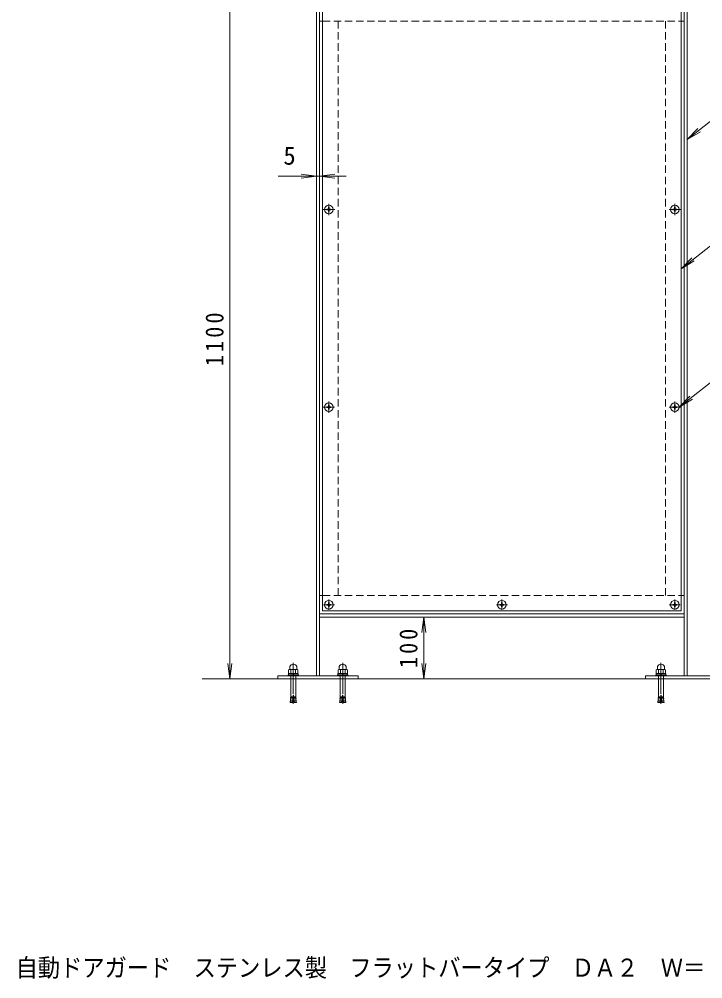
# Model space of a CAD drawing. Units: millimetres, scale not verified. Extents: x -850 to 1737, y -1357 to 997.
# Drawn here: x -850 to 256, y -1357 to 196 of the extents above; entities that cross this region are included whole.
import ezdxf
from ezdxf.enums import TextEntityAlignment as Align

# ---------------------------------------------------------------- set-up
doc = ezdxf.new("R2010")
doc.units = ezdxf.units.MM
doc.header["$LTSCALE"] = 10
doc.linetypes.add('CHAIN1', pattern=[8, 5, -1, 1, -1])
doc.linetypes.add('DASHED1', pattern=[1.8, 1.2, -0.6])
for name, color, linetype, lineweight in [('0-0_通り芯', 4, 'Continuous', 9), ('0-1_躯体', 3, 'CHAIN1', 9), ('0-2_仕上', 6, 'Continuous', 5), ('0-4_その他', 7, 'Continuous', 9), ('0-5_寸法', 2, 'Continuous', 9), ('0-9', 2, 'Continuous', 9), ('0-A', 2, 'Continuous', 9), ('0-F', 7, 'Continuous', 9)]:
    doc.layers.add(name, color=color, linetype=linetype, lineweight=lineweight)
doc.styles.add('ＭＳ ゴシック', font='')
doc.styles.get('ＭＳ ゴシック').set_extended_font_data('MS Gothic')

msp = doc.modelspace()

# ---------------------------------------------------------------- linework, layer by layer
at = {"layer": '0-0_通り芯'}
for p, q in [((-369.09, 218.39), (-369.09, -866.61)), ((-364.09, 218.39), (-364.09, -866.61)), ((225.91, 218.39), (225.91, -866.61)), ((230.91, 218.39), (230.91, -866.61)), ((-364.09, -766.61), (225.91, -766.61)), ((-364.09, -771.61), (225.91, -771.61)), ((-301.59, -866.61), (-431.59, -866.61)), ((-301.59, -866.61), (-301.59, -871.61)), ((163.41, -866.61), (293.41, -866.61)), ((163.41, -866.61), (163.41, -871.61)), ((163.41, -871.61), (293.41, -871.61))]:
    msp.add_line(p, q, dxfattribs=at)
at = {"layer": '0-0_通り芯', "linetype": 'CHAIN1'}
for p, q in [((-406.59, -845.69), (-406.59, -912.25)), ((-326.59, -845.69), (-326.59, -912.25)), ((188.41, -845.69), (188.41, -912.25))]:
    msp.add_line(p, q, dxfattribs=at)
at = {"layer": '0-0_通り芯'}
msp.add_lwpolyline([(-431.59, -866.61), (-431.59, -871.61), (-301.59, -871.61)], dxfattribs=at)
at = {"layer": '0-1_躯体', "linetype": 'Continuous'}
for p, q in [((-364.09, 193.39), (-359.09, 193.39)), ((220.91, 193.39), (225.91, 193.39)), ((-364.09, -736.61), (-359.09, -736.61)), ((220.91, -736.61), (225.91, -736.61))]:
    msp.add_line(p, q, dxfattribs=at)
at = {"layer": '0-1_躯体', "linetype": 'DASHED1'}
for p, q in [((-359.09, 193.39), (220.91, 193.39)), ((-334.09, 193.39), (-334.09, -736.61)), ((195.91, 193.39), (195.91, -736.61)), ((-359.09, -736.61), (220.91, -736.61))]:
    msp.add_line(p, q, dxfattribs=at)
at = {"layer": '0-1_躯体'}
for p, q in [((-349.09, -120.7), (-349.09, -102.68)), ((210.91, -120.7), (210.91, -102.68)), ((-357.99, -111.61), (-339.49, -111.61)), ((219.92, -111.61), (201.91, -111.61)), ((-358.1, -431.61), (-340.1, -431.61)), ((-349.09, -440.7), (-349.09, -422.68)), ((219.92, -431.61), (201.91, -431.61)), ((210.91, -440.7), (210.91, -422.68)), ((-349.09, -759.85), (-349.09, -743.05)), ((-69.09, -759.85), (-69.09, -743.05)), ((210.91, -759.85), (210.91, -743.05)), ((-357.81, -751.61), (-339.78, -751.61)), ((-77.81, -751.61), (-59.78, -751.61)), ((219.63, -751.61), (201.59, -751.61))]:
    msp.add_line(p, q, dxfattribs=at)
at = {"layer": '0-2_仕上'}
for p, q in [((-359.09, 218.39), (-359.09, -761.61)), ((220.91, 218.39), (220.91, -761.61)), ((-359.09, -761.61), (220.91, -761.61))]:
    msp.add_line(p, q, dxfattribs=at)
at = {"layer": '0-4_その他'}
for p, q in [((-509.09, -871.61), (-509.09, 228.39)), ((-320.84, -57.97), (-430.92, -57.97)), ((-369.09, -57.97), (-393.88, -54.71)), ((-369.09, -57.97), (-393.88, -61.24)), ((-364.09, -57.97), (-339.3, -54.71)), ((-364.09, -57.97), (-339.3, -61.24)), ((-195.2, -771.61), (-198.46, -796.4)), ((-195.2, -771.61), (-191.93, -796.4)), ((-195.2, -871.61), (-195.2, -771.61)), ((-509.09, -871.61), (-512.35, -846.82)), ((-509.09, -871.61), (-505.83, -846.82)), ((-195.2, -871.61), (-198.46, -846.82)), ((-195.2, -871.61), (-191.93, -846.82))]:
    msp.add_line(p, q, dxfattribs=at)
at = {"layer": '0-5_寸法'}
for p, q in [((-412.34, -851.48), (-412.34, -855.96)), ((-400.84, -855.96), (-400.84, -851.48)), ((-332.34, -851.48), (-332.34, -855.96)), ((-320.84, -855.96), (-320.84, -851.48)), ((182.66, -851.48), (182.66, -855.96)), ((194.16, -855.96), (194.16, -851.48)), ((-412.6, -856.4), (-414.1, -857.26)), ((-414.1, -857.26), (-414.1, -862.26)), ((-412.79, -863.01), (-414.1, -862.26)), ((-400.39, -856.51), (-412.79, -856.51)), ((-412.59, -856.39), (-412.6, -856.4)), ((-410.34, -857.26), (-410.34, -862.26)), ((-402.84, -857.26), (-402.84, -862.26)), ((-400.59, -856.39), (-399.09, -857.26)), ((-400.39, -863.01), (-399.09, -862.26)), ((-399.09, -857.26), (-399.09, -862.26)), ((-332.6, -856.4), (-334.1, -857.26)), ((-334.1, -857.26), (-334.1, -862.26)), ((-332.79, -863.01), (-334.1, -862.26)), ((-320.39, -856.51), (-332.79, -856.51)), ((-332.59, -856.39), (-332.6, -856.4)), ((-330.34, -857.26), (-330.34, -862.26)), ((-322.84, -857.26), (-322.84, -862.26)), ((-320.59, -856.39), (-319.09, -857.26)), ((-320.39, -863.01), (-319.09, -862.26)), ((-319.09, -857.26), (-319.09, -862.26)), ((180.9, -857.26), (180.9, -862.26)), ((182.21, -863.01), (180.9, -862.26)), ((194.61, -856.51), (182.21, -856.51)), ((184.66, -857.26), (184.66, -862.26)), ((192.16, -857.26), (192.16, -862.26)), ((194.41, -856.39), (195.91, -857.26)), ((194.61, -863.01), (195.91, -862.26)), ((195.91, -857.26), (195.91, -862.26)), ((-410.59, -871.61), (-410.59, -896.27)), ((-402.59, -871.61), (-402.59, -896.27)), ((-330.59, -871.61), (-330.59, -896.27)), ((-322.59, -871.61), (-322.59, -896.27)), ((184.41, -871.61), (184.41, -896.27)), ((192.41, -871.61), (192.41, -896.27)), ((-410.53, -901.76), (-410.75, -899.73)), ((-407.17, -900.05), (-410.75, -899.73)), ((-406.99, -898.05), (-408.04, -910.01)), ((-406.99, -898.05), (-406.19, -898.05)), ((-406.19, -898.05), (-405.15, -910.01)), ((-406.02, -900.05), (-402.43, -899.73)), ((-402.65, -901.76), (-402.43, -899.73)), ((-330.53, -901.76), (-330.75, -899.73)), ((-327.17, -900.05), (-330.75, -899.73)), ((-326.99, -898.05), (-328.04, -910.01)), ((-326.99, -898.05), (-326.19, -898.05)), ((-326.19, -898.05), (-325.14, -910.01)), ((-326.02, -900.05), (-322.43, -899.73)), ((-322.65, -901.76), (-322.43, -899.73)), ((187.83, -900.05), (184.25, -899.73)), ((184.47, -901.76), (184.25, -899.73)), ((188.01, -898.05), (186.96, -910.01)), ((188.01, -898.05), (188.81, -898.05)), ((188.81, -898.05), (189.85, -910.01)), ((188.98, -900.05), (192.57, -899.73)), ((192.35, -901.76), (192.57, -899.73)), ((-411.45, -907.7), (-411.62, -909.7)), ((-411.62, -909.7), (-408.04, -910.01)), ((-407.86, -908.02), (-411.45, -907.7)), ((-411.05, -907.74), (-411.27, -905.71)), ((-407.69, -906.02), (-411.27, -905.71)), ((-410.88, -905.75), (-411.1, -903.72)), ((-407.51, -904.03), (-411.1, -903.72)), ((-410.7, -903.75), (-410.93, -901.73)), ((-407.34, -902.04), (-410.93, -901.73)), ((-405.84, -902.04), (-402.26, -901.73)), ((-405.67, -904.03), (-402.08, -903.72)), ((-405.49, -906.02), (-401.91, -905.71)), ((-405.32, -908.02), (-401.73, -907.7)), ((-401.56, -909.7), (-405.15, -910.01)), ((-402.48, -903.75), (-402.26, -901.73)), ((-402.31, -905.75), (-402.08, -903.72)), ((-402.13, -907.74), (-401.91, -905.71)), ((-401.73, -907.7), (-401.56, -909.7)), ((-331.45, -907.7), (-331.62, -909.7)), ((-331.62, -909.7), (-328.04, -910.01)), ((-327.86, -908.02), (-331.45, -907.7)), ((-331.05, -907.74), (-331.27, -905.71)), ((-327.69, -906.02), (-331.27, -905.71)), ((-330.88, -905.75), (-331.1, -903.72)), ((-327.51, -904.03), (-331.1, -903.72)), ((-330.7, -903.75), (-330.93, -901.73)), ((-327.34, -902.04), (-330.93, -901.73)), ((-325.84, -902.04), (-322.26, -901.73)), ((-325.67, -904.03), (-322.08, -903.72)), ((-325.49, -906.02), (-321.91, -905.71)), ((-325.32, -908.02), (-321.73, -907.7)), ((-321.56, -909.7), (-325.14, -910.01)), ((-322.48, -903.75), (-322.26, -901.73)), ((-322.31, -905.75), (-322.08, -903.72)), ((-322.13, -907.74), (-321.91, -905.71)), ((-321.73, -907.7), (-321.56, -909.7)), ((183.55, -907.7), (183.38, -909.7)), ((183.38, -909.7), (186.96, -910.01)), ((187.14, -908.02), (183.55, -907.7)), ((187.31, -906.02), (183.73, -905.71)), ((183.95, -907.74), (183.73, -905.71)), ((187.49, -904.03), (183.9, -903.72)), ((184.12, -905.75), (183.9, -903.72)), ((187.66, -902.04), (184.07, -901.73)), ((184.3, -903.75), (184.07, -901.73)), ((189.16, -902.04), (192.74, -901.73)), ((189.33, -904.03), (192.92, -903.72)), ((189.51, -906.02), (193.09, -905.71)), ((189.68, -908.02), (193.27, -907.7)), ((193.44, -909.7), (189.85, -910.01)), ((192.52, -903.75), (192.74, -901.73)), ((192.69, -905.75), (192.92, -903.72)), ((192.87, -907.74), (193.09, -905.71)), ((193.27, -907.7), (193.44, -909.7))]:
    msp.add_line(p, q, dxfattribs=at)
at = {"layer": '0-5_寸法', "linetype": 'DASHED1'}
for p, q in [((-410.59, -866.61), (-410.59, -871.61)), ((-410.34, -858.29), (-410.34, -862.26)), ((-402.59, -866.61), (-402.59, -871.61)), ((-330.59, -866.61), (-330.59, -871.61)), ((-330.34, -858.29), (-330.34, -862.26)), ((-322.59, -866.61), (-322.59, -871.61)), ((184.41, -866.61), (184.41, -871.61)), ((184.66, -858.29), (184.66, -862.26)), ((192.41, -866.61), (192.41, -871.61))]:
    msp.add_line(p, q, dxfattribs=at)
at = {"layer": '0-5_寸法', "color": 7}
for p, q in [((-431.59, -871.61), (-553.9, -871.61)), ((-301.59, -871.61), (163.41, -871.61))]:
    msp.add_line(p, q, dxfattribs=at)
at = {"layer": '0-5_寸法'}
msp.add_lwpolyline([(182.41, -856.39), (182.4, -856.4), (180.9, -857.26)], dxfattribs=at)
for centre, radius, start, end in [((-406.59, -854.51), 6.5, 27.79579, 152.20421), ((-326.59, -854.51), 6.5, 27.79579, 152.20421), ((188.41, -854.51), 6.5, 27.79579, 152.20421), ((-412.79, -860.87), 4.36, 55.84651, 90.00017), ((-412.79, -858.65), 4.36, 269.99983, 304.15349), ((-412.84, -855.96), 0.5, 299.99968, 0), ((-406.59, -866.24), 9.73, 67.32404, 112.67596), ((-406.59, -853.27), 9.73, 247.32404, 292.67596), ((-400.39, -860.87), 4.36, 89.99983, 124.15349), ((-400.39, -858.65), 4.36, 235.84651, 270.00017), ((-400.34, -855.96), 0.5, 180, 240.00032), ((-332.79, -860.87), 4.36, 55.84651, 90.00017), ((-332.79, -858.65), 4.36, 269.99983, 304.15349), ((-332.84, -855.96), 0.5, 299.99968, 0), ((-326.59, -866.24), 9.73, 67.32404, 112.67596), ((-326.59, -853.27), 9.73, 247.32404, 292.67596), ((-320.39, -860.87), 4.36, 89.99983, 124.15349), ((-320.39, -858.65), 4.36, 235.84651, 270.00017), ((-320.34, -855.96), 0.5, 180, 240.00032), ((182.21, -860.87), 4.36, 55.84651, 90.00017), ((182.21, -858.65), 4.36, 269.99983, 304.15349), ((182.16, -855.96), 0.5, 299.99968, 0), ((188.41, -866.24), 9.73, 67.32404, 112.67596), ((188.41, -853.27), 9.73, 247.32404, 292.67596), ((194.61, -860.87), 4.36, 89.99983, 124.15349), ((194.61, -858.65), 4.36, 235.84651, 270.00017), ((194.66, -855.96), 0.5, 180, 240.00032), ((-432.77, -896.98), 22.2, 352.86598, 1.81982), ((-380.41, -896.98), 22.2, 178.18018, 187.13402), ((-352.77, -896.98), 22.2, 352.86598, 1.81982), ((-300.41, -896.98), 22.2, 178.18018, 187.13402), ((162.22, -896.98), 22.2, 352.86598, 1.81982), ((214.59, -896.98), 22.2, 178.18018, 187.13402)]:
    msp.add_arc(centre, radius, start, end, dxfattribs=at)
at = {"layer": '0-9'}
for p, q in [((-415.09, -865.01), (-415.09, -866.61)), ((-415.09, -866.61), (-398.09, -866.61)), ((-414.29, -863.01), (-398.89, -863.01)), ((-414.29, -863.01), (-414.29, -865.01)), ((-406.84, -863.01), (-407.38, -865.01)), ((-405.81, -863.01), (-406.34, -865.01)), ((-398.89, -863.01), (-398.89, -865.01)), ((-335.09, -865.01), (-335.09, -866.61)), ((-335.09, -866.61), (-318.09, -866.61)), ((-334.29, -863.01), (-318.89, -863.01)), ((-334.29, -863.01), (-334.29, -865.01)), ((-326.84, -863.01), (-327.38, -865.01)), ((-325.81, -863.01), (-326.34, -865.01)), ((-318.89, -863.01), (-318.89, -865.01)), ((179.91, -865.01), (196.91, -865.01)), ((180.71, -863.01), (180.71, -865.01)), ((188.16, -863.01), (187.62, -865.01)), ((189.19, -863.01), (188.66, -865.01)), ((196.91, -865.01), (196.91, -866.61))]:
    msp.add_line(p, q, dxfattribs=at)
for points in [[(-415.09, -865.01), (-398.09, -865.01), (-398.09, -866.61)], [(-335.09, -865.01), (-318.09, -865.01), (-318.09, -866.61)], [(179.91, -865.01), (179.91, -866.61), (196.91, -866.61)], [(180.71, -863.01), (196.11, -863.01), (196.11, -865.01)]]:
    msp.add_lwpolyline(points, dxfattribs=at)
at = {"layer": '0-A'}
for p, q in [((-349.57, -108.16), (-349.61, -110.36)), ((-349.57, -108.16), (-348.61, -108.16)), ((-348.61, -108.16), (-348.57, -110.36)), ((210.43, -108.16), (210.39, -110.36)), ((211.39, -108.16), (210.43, -108.16)), ((211.39, -108.16), (211.43, -110.36)), ((-352.54, -111.13), (-350.34, -111.09)), ((-352.54, -112.09), (-352.54, -111.13)), ((-352.54, -112.09), (-350.34, -112.13)), ((-350.34, -111.09), (-349.84, -110.86)), ((-350.34, -112.13), (-349.84, -112.36)), ((-349.61, -110.36), (-349.84, -110.86)), ((-349.61, -112.86), (-349.84, -112.36)), ((-349.57, -115.06), (-349.61, -112.86)), ((-349.57, -115.06), (-348.61, -115.06)), ((-348.61, -115.06), (-348.57, -112.86)), ((-348.57, -110.36), (-348.34, -110.86)), ((-348.57, -112.86), (-348.34, -112.36)), ((-347.84, -111.09), (-348.34, -110.86)), ((-347.84, -112.13), (-348.34, -112.36)), ((-345.64, -111.13), (-347.84, -111.09)), ((-345.64, -112.09), (-347.84, -112.13)), ((-345.64, -112.09), (-345.64, -111.13)), ((207.46, -112.09), (209.66, -112.13)), ((209.66, -111.09), (210.16, -110.86)), ((209.66, -112.13), (210.16, -112.36)), ((210.39, -110.36), (210.16, -110.86)), ((210.39, -112.86), (210.16, -112.36)), ((211.39, -115.06), (211.43, -112.86)), ((211.43, -110.36), (211.66, -110.86)), ((211.43, -112.86), (211.66, -112.36)), ((212.16, -111.09), (211.66, -110.86)), ((212.16, -112.13), (211.66, -112.36)), ((214.36, -112.09), (212.16, -112.13)), ((-352.54, -431.13), (-350.34, -431.09)), ((-352.54, -432.09), (-352.54, -431.13)), ((-352.54, -432.09), (-350.34, -432.13)), ((-350.34, -431.09), (-349.84, -430.86)), ((-350.34, -432.13), (-349.84, -432.36)), ((-349.61, -430.36), (-349.84, -430.86)), ((-349.61, -432.86), (-349.84, -432.36)), ((-349.57, -428.16), (-349.61, -430.36)), ((-349.57, -435.06), (-349.61, -432.86)), ((-349.57, -428.16), (-348.61, -428.16)), ((-348.61, -428.16), (-348.57, -430.36)), ((-348.61, -435.06), (-348.57, -432.86)), ((-348.57, -430.36), (-348.34, -430.86)), ((-348.57, -432.86), (-348.34, -432.36)), ((-347.84, -431.09), (-348.34, -430.86)), ((-347.84, -432.13), (-348.34, -432.36)), ((-345.64, -431.13), (-347.84, -431.09)), ((-345.64, -432.09), (-347.84, -432.13)), ((-345.64, -432.09), (-345.64, -431.13)), ((207.46, -432.09), (209.66, -432.13)), ((209.66, -431.09), (210.16, -430.86)), ((209.66, -432.13), (210.16, -432.36)), ((210.39, -430.36), (210.16, -430.86)), ((210.39, -432.86), (210.16, -432.36)), ((210.43, -428.16), (210.39, -430.36)), ((211.39, -428.16), (210.43, -428.16)), ((211.39, -428.16), (211.43, -430.36)), ((211.39, -435.06), (211.43, -432.86)), ((211.43, -430.36), (211.66, -430.86)), ((211.43, -432.86), (211.66, -432.36)), ((212.16, -431.09), (211.66, -430.86)), ((212.16, -432.13), (211.66, -432.36)), ((214.36, -432.09), (212.16, -432.13)), ((-349.57, -435.06), (-348.61, -435.06)), ((-352.54, -751.13), (-350.34, -751.09)), ((-352.54, -752.09), (-352.54, -751.13)), ((-352.54, -752.09), (-350.34, -752.13)), ((-350.34, -751.09), (-349.84, -750.86)), ((-350.34, -752.13), (-349.84, -752.36)), ((-349.61, -750.36), (-349.84, -750.86)), ((-349.61, -752.86), (-349.84, -752.36)), ((-349.57, -748.16), (-349.61, -750.36)), ((-349.57, -755.06), (-349.61, -752.86)), ((-349.57, -748.16), (-348.61, -748.16)), ((-349.57, -755.06), (-348.61, -755.06)), ((-348.61, -748.16), (-348.57, -750.36)), ((-348.61, -755.06), (-348.57, -752.86)), ((-348.57, -750.36), (-348.34, -750.86)), ((-348.57, -752.86), (-348.34, -752.36)), ((-347.84, -751.09), (-348.34, -750.86)), ((-347.84, -752.13), (-348.34, -752.36)), ((-345.64, -751.13), (-347.84, -751.09)), ((-345.64, -752.09), (-347.84, -752.13)), ((-345.64, -752.09), (-345.64, -751.13)), ((-72.54, -751.13), (-70.34, -751.09)), ((-72.54, -752.09), (-72.54, -751.13)), ((-72.54, -752.09), (-70.34, -752.13)), ((-70.34, -751.09), (-69.84, -750.86)), ((-70.34, -752.13), (-69.84, -752.36)), ((-69.61, -750.36), (-69.84, -750.86)), ((-69.61, -752.86), (-69.84, -752.36)), ((-69.57, -748.16), (-69.61, -750.36)), ((-69.57, -755.06), (-69.61, -752.86)), ((-69.57, -748.16), (-68.61, -748.16)), ((-69.57, -755.06), (-68.61, -755.06)), ((-68.61, -748.16), (-68.57, -750.36)), ((-68.61, -755.06), (-68.57, -752.86)), ((-68.57, -750.36), (-68.34, -750.86)), ((-68.57, -752.86), (-68.34, -752.36)), ((-67.84, -751.09), (-68.34, -750.86)), ((-67.84, -752.13), (-68.34, -752.36)), ((-65.64, -751.13), (-67.84, -751.09)), ((-65.64, -752.09), (-67.84, -752.13)), ((-65.64, -752.09), (-65.64, -751.13)), ((207.46, -752.09), (209.66, -752.13)), ((209.66, -751.09), (210.16, -750.86)), ((209.66, -752.13), (210.16, -752.36)), ((210.39, -750.36), (210.16, -750.86)), ((210.39, -752.86), (210.16, -752.36)), ((210.43, -748.16), (210.39, -750.36)), ((211.39, -748.16), (210.43, -748.16)), ((211.39, -748.16), (211.43, -750.36)), ((211.39, -755.06), (211.43, -752.86)), ((211.43, -750.36), (211.66, -750.86)), ((211.43, -752.86), (211.66, -752.36)), ((212.16, -751.09), (211.66, -750.86)), ((212.16, -752.13), (211.66, -752.36)), ((214.36, -752.09), (212.16, -752.13))]:
    msp.add_line(p, q, dxfattribs=at)
for points in [[(207.46, -112.09), (207.46, -111.13), (209.66, -111.09)], [(211.39, -115.06), (210.43, -115.06), (210.39, -112.86)], [(214.36, -112.09), (214.36, -111.13), (212.16, -111.09)], [(207.46, -432.09), (207.46, -431.13), (209.66, -431.09)], [(211.39, -435.06), (210.43, -435.06), (210.39, -432.86)], [(214.36, -432.09), (214.36, -431.13), (212.16, -431.09)], [(207.46, -752.09), (207.46, -751.13), (209.66, -751.09)], [(211.39, -755.06), (210.43, -755.06), (210.39, -752.86)], [(214.36, -752.09), (214.36, -751.13), (212.16, -751.09)]]:
    msp.add_lwpolyline(points, dxfattribs=at)
for centre in [(-349.09, -111.61), (210.91, -111.61), (-349.09, -431.61), (210.91, -431.61), (-349.09, -751.61), (-69.09, -751.61), (210.91, -751.61)]:
    msp.add_circle(centre, 7, dxfattribs=at)
at = {"layer": '0-F'}
for p, q in [((285.77, 44.68), (230.91, 1.56)), ((230.91, 1.56), (248.38, 19.45)), ((230.91, 1.56), (252.41, 14.31)), ((285.77, -156.8), (220.91, -207.77)), ((220.91, -207.77), (238.38, -189.89)), ((220.91, -207.77), (242.41, -195.02)), ((320.77, -350.77), (217.91, -431.61)), ((217.91, -431.61), (235.38, -413.73)), ((217.91, -431.61), (239.41, -418.86))]:
    msp.add_line(p, q, dxfattribs=at)

# ---------------------------------------------------------------- texts
at = {"layer": '0-0_通り芯', "color": 2, "style": 'ＭＳ ゴシック', "width": 0.9}
msp.add_text('自動ドアガード\u3000ステンレス製\u3000フラットバータイプ\u3000ＤＡ２\u3000Ｗ＝６００', height=29.33, dxfattribs=at).set_placement((-856.07, -1362.74), align=Align.BOTTOM_LEFT)
at = {"layer": '0-4_その他', "color": 2, "style": 'ＭＳ ゴシック'}
msp.add_text('5', height=29.33, dxfattribs=at).set_placement((-422.65, -47.97), align=Align.BOTTOM_LEFT)
at = {"layer": '0-4_その他', "color": 2, "char_height": 29.33, "attachment_point": 7, "rotation": 90, "style": 'ＭＳ ゴシック'}
for s, insert in [('\\T1.28;\\W0.9;1100', (-519.09, -365.36)), ('\\T1.27;\\W0.9;100', (-205.2, -854.11))]:
    msp.add_mtext(s, dxfattribs=dict(at, insert=insert))

doc.saveas('drawing.dxf')
